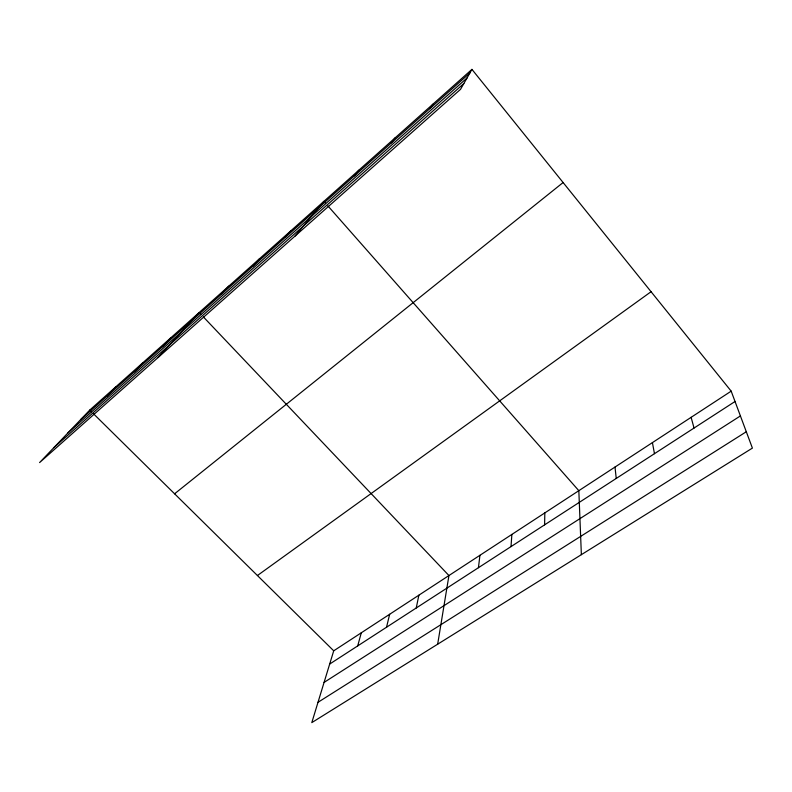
<?xml version="1.0" encoding="UTF-8"?>
<svg xmlns="http://www.w3.org/2000/svg" width="792" height="792" viewBox="0 0 792 792"><rect width="100%" height="100%" fill="white"/><g stroke="black" fill="none" stroke-linecap="round" stroke-linejoin="round"><path stroke-width="1.19" d="M544.599 524.848L544.827 512.899M510.998 546.609L511.879 534.422M478.437 567.706L479.932 555.301M437.669 644.203L448.935 575.546L203.415 316.968M416.245 607.989L418.859 595.198M386.536 627.234L389.654 614.275M357.697 645.916L361.291 632.808M731.184 391.159L333.719 650.816L311.8 722.621L752.4 448.104L731.184 391.159L471.943 69.379L89.753 410.078L39.6 462.577L460.528 89.338L471.943 69.379M429.878 108.593L432.818 104.247M391.387 142.877L395.158 137.828M354.341 175.874L358.865 170.171M294.99 236.125L323.888 201.356L325.482 203.178M285.249 237.412L291.11 230.581M252.985 266.142L259.439 258.816M221.819 293.901L228.819 286.11M158.014 357.578L199.188 312.523L200.881 314.305M162.538 346.688L170.518 338.085M134.333 371.814L142.748 362.835M107.019 396.139L115.84 386.823M80.556 419.701L469.894 72.963M67.775 433.075L467.013 78.002M53.876 447.638L463.835 83.556M174.596 493.792L563.102 182.536M257.43 575.527L651.064 291.713M329.68 664.062L735.035 401.495M324.077 682.417L740.411 415.929M318.008 702.306L746.302 431.749M89.753 410.078L91.496 411.8M93.238 413.523L333.719 650.816M327.878 205.89L578.833 490.684L581.368 554.667M691.119 417.325L694.039 428.046M652.42 442.609L654.459 453.677M615.008 467.052L616.235 478.437"/></g></svg>
